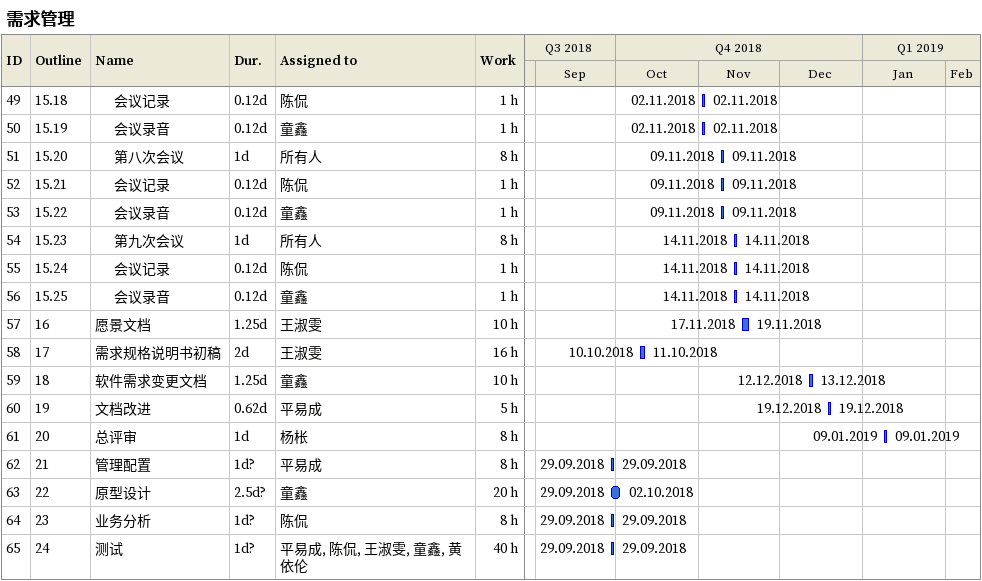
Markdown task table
需求管理

| ID | WBS | Task | Duration | Start | Finish | Resources | Work (h) |
|---|---|---|---|---|---|---|---|
| 49 | 15.18 | 会议记录 | 0.12d | 2018-11-02 | 2018-11-02 | 陈侃 | 1 |
| 50 | 15.19 | 会议录音 | 0.12d | 2018-11-02 | 2018-11-02 | 童鑫 | 1 |
| 51 | 15.20 | 第八次会议 | 1d | 2018-11-09 | 2018-11-09 | 所有人 | 8 |
| 52 | 15.21 | 会议记录 | 0.12d | 2018-11-09 | 2018-11-09 | 陈侃 | 1 |
| 53 | 15.22 | 会议录音 | 0.12d | 2018-11-09 | 2018-11-09 | 童鑫 | 1 |
| 54 | 15.23 | 第九次会议 | 1d | 2018-11-14 | 2018-11-14 | 所有人 | 8 |
| 55 | 15.24 | 会议记录 | 0.12d | 2018-11-14 | 2018-11-14 | 陈侃 | 1 |
| 56 | 15.25 | 会议录音 | 0.12d | 2018-11-14 | 2018-11-14 | 童鑫 | 1 |
| 57 | 16 | 愿景文档 | 1.25d | 2018-11-17 | 2018-11-19 | 王淑雯 | 10 |
| 58 | 17 | 需求规格说明书初稿 | 2d | 2018-10-10 | 2018-10-11 | 王淑雯 | 16 |
| 59 | 18 | 软件需求变更文档 | 1.25d | 2018-12-12 | 2018-12-13 | 童鑫 | 10 |
| 60 | 19 | 文档改进 | 0.62d | 2018-12-19 | 2018-12-19 | 平易成 | 5 |
| 61 | 20 | 总评审 | 1d | 2019-01-09 | 2019-01-09 | 杨枨 | 8 |
| 62 | 21 | 管理配置 | 1d? | 2018-09-29 | 2018-09-29 | 平易成 | 8 |
| 63 | 22 | 原型设计 | 2.5d? | 2018-09-29 | 2018-10-02 | 童鑫 | 20 |
| 64 | 23 | 业务分析 | 1d? | 2018-09-29 | 2018-09-29 | 陈侃 | 8 |
| 65 | 24 | 测试 | 1d? | 2018-09-29 | 2018-09-29 | 平易成, 陈侃, 王淑雯, 童鑫, 黄依伦 | 40 |
